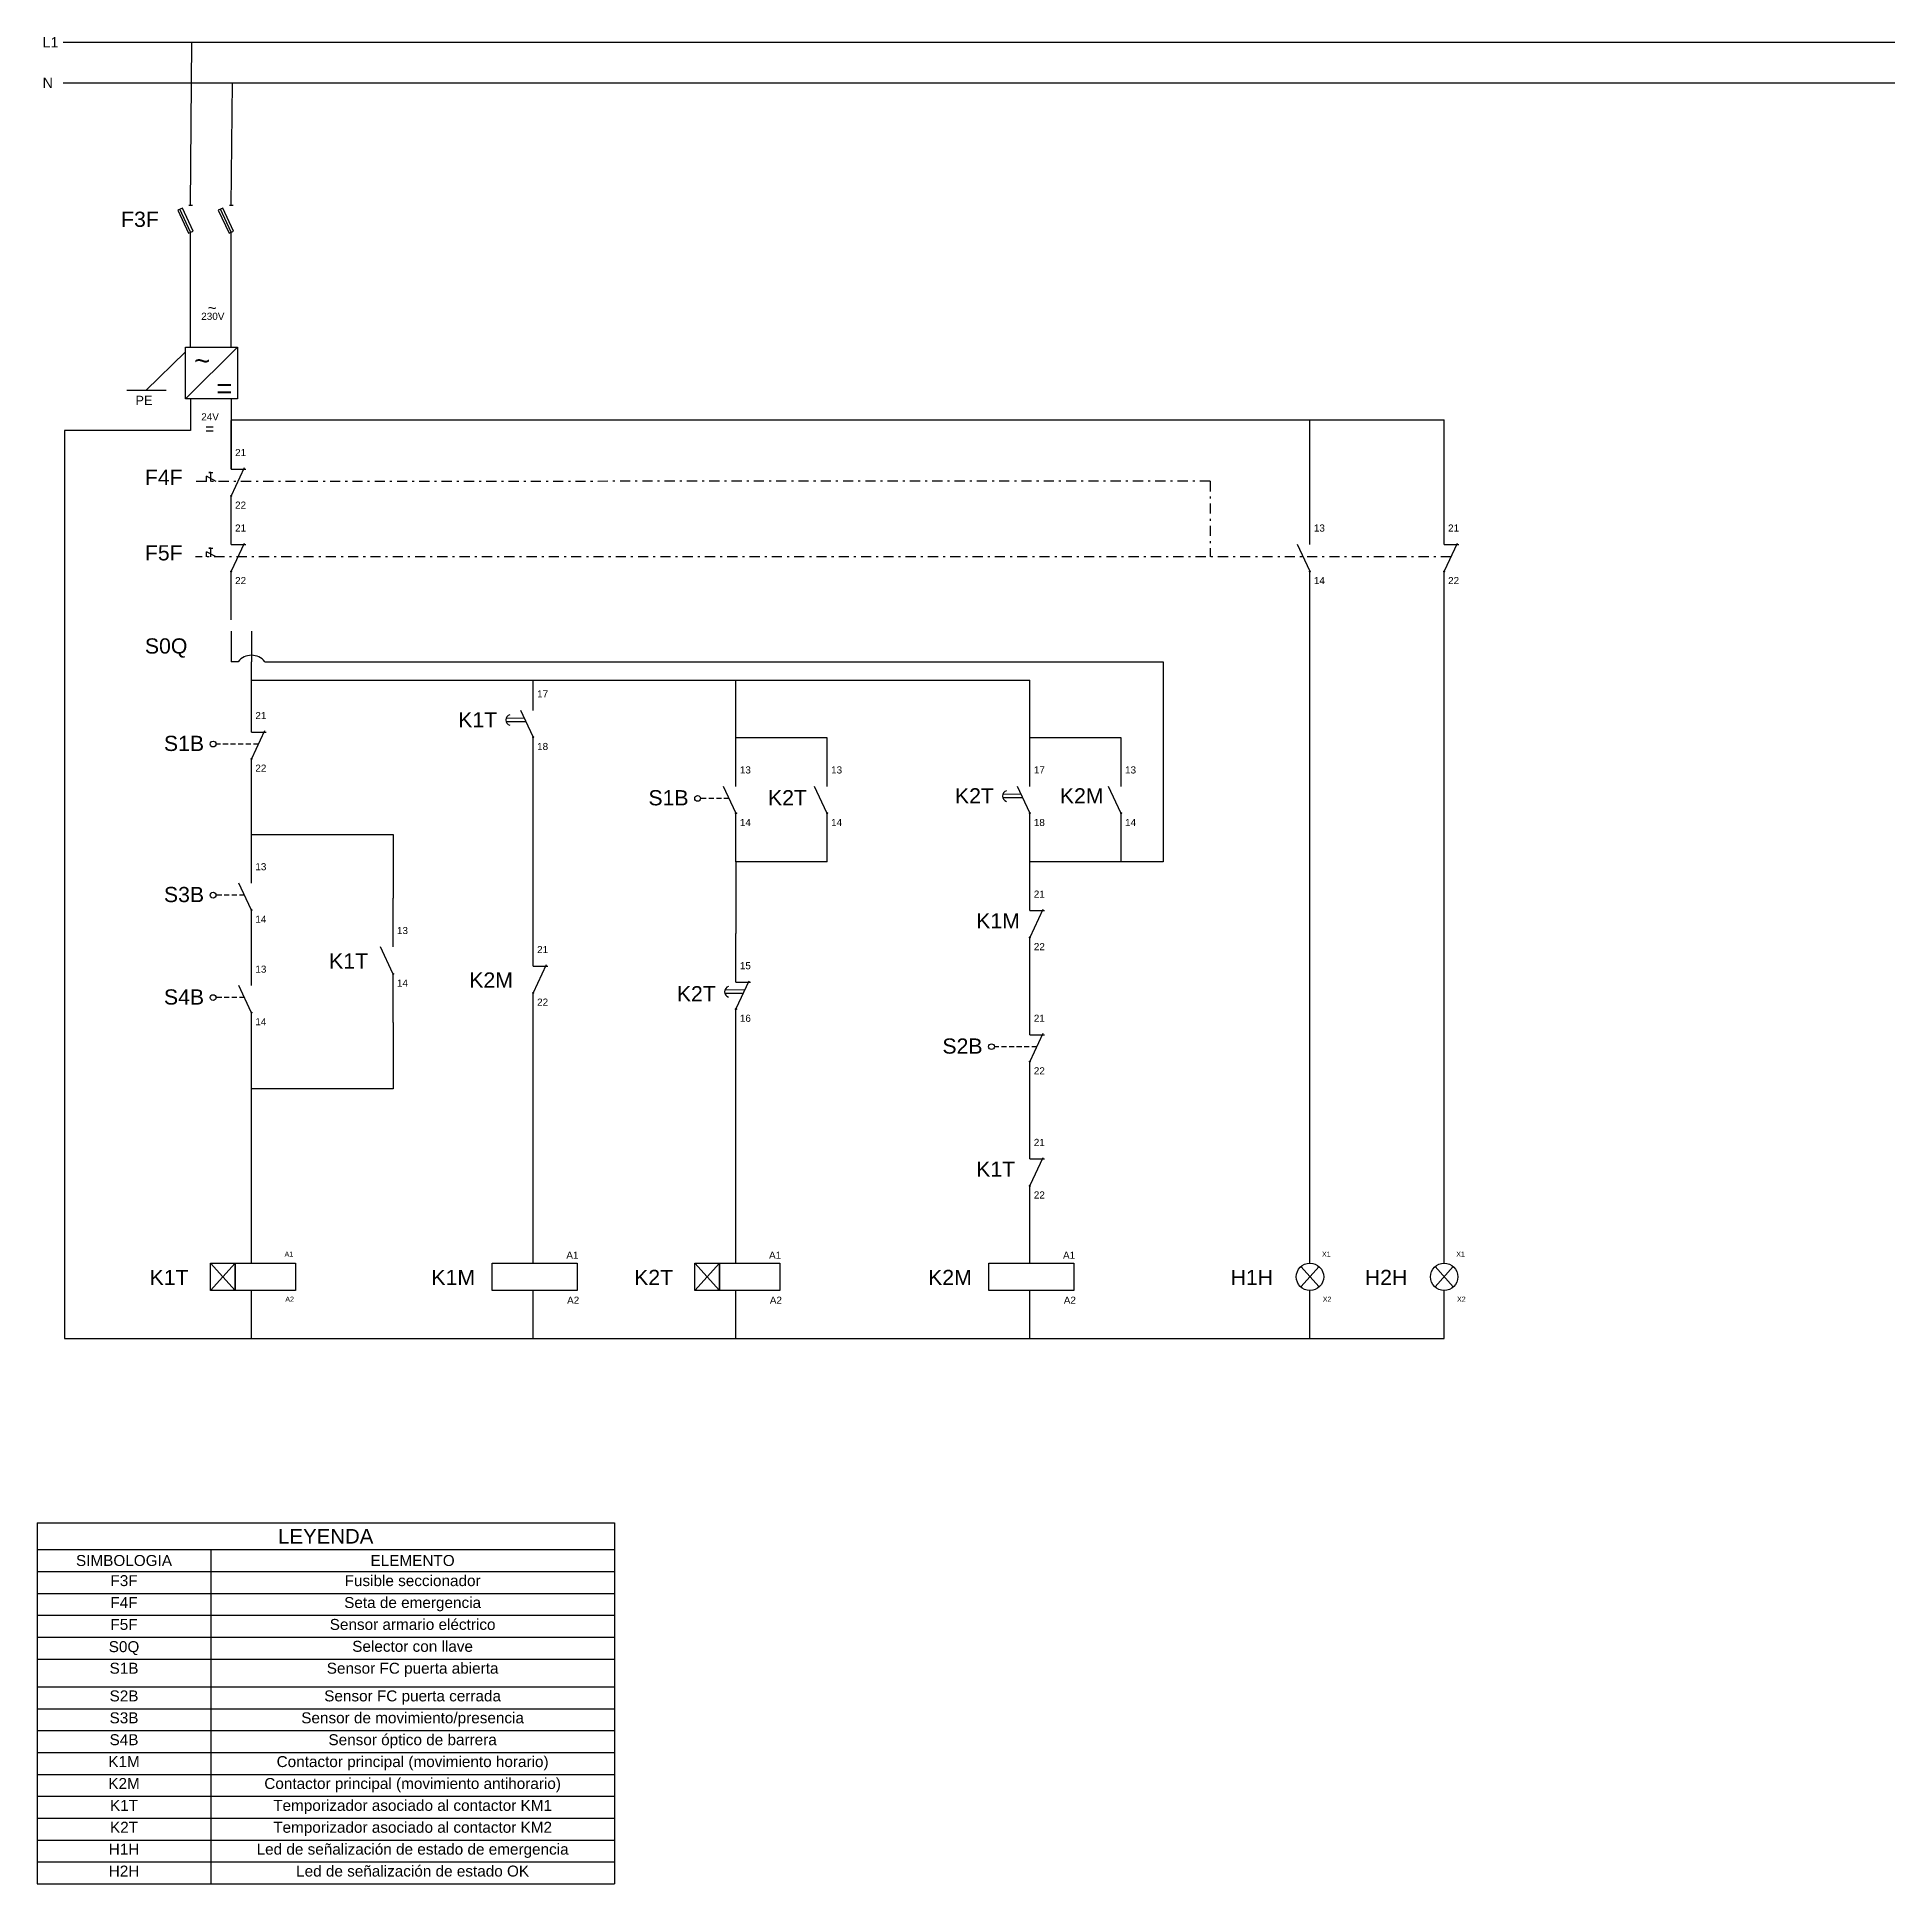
# Model space of a CAD drawing. Header units: millimetres. Extents: x 281.5 to 373.1, y 3054.6 to 3145.7.
import ezdxf

# ---------------------------------------------------------------- set-up
doc = ezdxf.new("R2010")
doc.units = ezdxf.units.MM
doc.linetypes.add('HIDDEN', pattern=[0.375, 0.25, -0.125])
doc.linetypes.add('STRICHPUNKT', pattern=[1, 0.5, -0.25, 0, -0.25])
doc.layers.add('SYMS', color=7, linetype='Continuous')
doc.styles.get("Standard").update_dxf_attribs({"font": 'arial.ttf'})

# ---------------------------------------------------------------- blocks, each defined once
blk = doc.blocks.new('*T31')
at = {"layer": 'SYMS', "color": 0, "linetype": 'ByBlock', "lineweight": -2, "transparency": 16777216}
for p, q in [((0, 0), (28.47, 0)), ((0, 0), (0, -17.806)), ((28.47, 0), (28.47, -17.806)), ((0, -1.32), (28.47, -1.32)), ((8.57, -1.32), (8.57, -17.806)), ((0, -2.4), (28.47, -2.4)), ((0, -3.48), (28.47, -3.48)), ((0, -4.56), (28.47, -4.56)), ((0, -5.64), (28.47, -5.64)), ((0, -6.72), (28.47, -6.72)), ((0, -8.086), (28.47, -8.086)), ((0, -9.166), (28.47, -9.166)), ((0, -10.246), (28.47, -10.246)), ((0, -11.326), (28.47, -11.326)), ((0, -12.406), (28.47, -12.406)), ((0, -13.486), (28.47, -13.486)), ((0, -14.566), (28.47, -14.566)), ((0, -15.646), (28.47, -15.646)), ((0, -16.726), (28.47, -16.726)), ((0, -17.806), (28.47, -17.806))]:
    blk.add_line(p, q, dxfattribs=at)
at = {"layer": 'SYMS', "color": 0, "transparency": 16777216}
for s, insert, char_height, width, attachment_point in [('LEYENDA', (14.235, -0.66), 0.72, 28.10961, 5), ('SIMBOLOGIA', (4.285, -1.86), 0.54, 8.20981, 5), ('ELEMENTO', (18.52, -1.86), 0.54, 19.5398, 5), ('F3F', (4.285, -2.58), 0.54, 8.20981, 2), ('Fusible seccionador', (18.52, -2.58), 0.54, 19.5398, 2), ('F4F', (4.285, -3.66), 0.54, 8.20981, 2), ('Seta de emergencia', (18.52, -3.66), 0.54, 19.5398, 2), ('F5F', (4.285, -4.74), 0.54, 8.20981, 2), ('Sensor armario eléctrico', (18.52, -4.74), 0.54, 19.5398, 2), ('S0Q', (4.285, -6.18), 0.54, 8.20981, 5), ('Selector con llave', (18.52, -5.82), 0.54, 19.5398, 2), ('S1B', (4.285, -6.9), 0.54, 8.20981, 2), ('Sensor FC puerta abierta', (18.52, -6.9), 0.54, 19.5398, 2), ('Sensor FC puerta cerrada', (18.52, -8.266), 0.54, 19.5398, 2), ('S2B', (4.285, -8.266), 0.54, 8.20981, 2), ('S3B', (4.285, -9.346), 0.54, 8.20981, 2), ('Sensor de movimiento/presencia', (18.52, -9.346), 0.54, 19.5398, 2), ('S4B', (4.285, -10.426), 0.54, 8.20981, 2), ('Sensor óptico de barrera', (18.52, -10.426), 0.54, 19.5398, 2), ('K1M', (4.285, -11.506), 0.54, 8.20981, 2), ('Contactor principal (movimiento horario)', (18.52, -11.506), 0.54, 19.5398, 2), ('K2M', (4.285, -12.586), 0.54, 8.20981, 2), ('Contactor principal (movimiento antihorario)', (18.52, -12.586), 0.54, 19.5398, 2), ('K1T', (4.285, -13.666), 0.54, 8.20981, 2), ('Temporizador asociado al contactor KM1', (18.52, -13.666), 0.54, 19.5398, 2), ('K2T', (4.285, -14.746), 0.54, 8.20981, 2), ('Temporizador asociado al contactor KM2', (18.52, -14.746), 0.54, 19.5398, 2), ('H1H', (4.285, -15.826), 0.54, 8.20981, 2), ('Led de señalización de estado de emergencia', (18.52, -15.826), 0.54, 19.5398, 2), ('H2H', (4.285, -16.906), 0.54, 8.20981, 2), ('Led de señalización de estado OK', (18.52, -16.906), 0.54, 19.5398, 2)]:
    blk.add_mtext(s, dxfattribs=dict(at, insert=insert, char_height=char_height, width=width, attachment_point=attachment_point))

msp = doc.modelspace()

# ---------------------------------------------------------------- linework, layer by layer
at = {"layer": 'SYMS'}
for p, q in [((282.761, 3145.441), (373.103, 3145.441)), ((289.044, 3137.398), (289.101, 3145.441)), ((282.761, 3143.441), (373.103, 3143.441)), ((291.044, 3137.398), (291.101, 3143.441)), ((289.044, 3136.071), (288.515, 3137.204)), ((289.044, 3137.398), (288.953, 3137.398)), ((289.134, 3137.398), (289.044, 3137.398)), ((291.044, 3136.071), (290.515, 3137.204)), ((291.044, 3137.398), (290.953, 3137.398)), ((291.134, 3137.398), (291.044, 3137.398)), ((289.044, 3130.41), (289.044, 3136.071)), ((291.044, 3130.41), (291.044, 3136.071)), ((288.794, 3130.174), (286.827, 3128.274)), ((288.794, 3127.85), (291.354, 3130.41)), ((287.84, 3128.274), (285.894, 3128.274)), ((289.044, 3127.85), (289.044, 3126.299)), ((291.044, 3127.85), (291.044, 3124.394)), ((291.044, 3126.821), (350.874, 3126.821)), ((291.044, 3124.394), (291.044, 3126.794)), ((344.254, 3120.67), (344.254, 3126.821)), ((350.874, 3120.67), (350.874, 3126.821)), ((282.819, 3126.299), (282.819, 3081.5)), ((289.044, 3126.299), (282.819, 3126.299)), ((289.819, 3123.785), (289.819, 3124.035)), ((290.301, 3123.785), (289.819, 3124.035)), ((290.043, 3124.219), (289.943, 3124.219)), ((289.943, 3124.219), (290.143, 3124.219)), ((290.043, 3123.786), (290.043, 3124.219)), ((291.044, 3124.394), (291.763, 3124.394)), ((291.054, 3123.09), (291.696, 3124.466)), ((291.044, 3120.67), (291.044, 3123.07)), ((291.044, 3120.67), (291.044, 3123.043)), ((289.819, 3120.061), (289.819, 3120.311)), ((290.301, 3120.061), (289.819, 3120.311)), ((290.043, 3120.494), (289.943, 3120.494)), ((289.943, 3120.494), (290.143, 3120.494)), ((290.043, 3120.062), (290.043, 3120.494)), ((291.044, 3120.67), (291.763, 3120.67)), ((291.054, 3119.366), (291.696, 3120.742)), ((344.243, 3119.366), (343.635, 3120.67)), ((350.874, 3120.67), (351.593, 3120.67)), ((350.884, 3119.366), (351.526, 3120.742)), ((291.044, 3116.946), (291.044, 3119.319)), ((344.254, 3116.946), (344.254, 3119.319)), ((350.874, 3116.946), (350.874, 3119.319)), ((291.044, 3116.388), (291.044, 3114.888)), ((292.044, 3116.388), (292.044, 3114.888)), ((344.254, 3085.224), (344.254, 3116.946)), ((350.874, 3085.224), (350.874, 3116.946)), ((291.385, 3114.888), (291.044, 3114.888)), ((292.044, 3111.419), (292.044, 3114.888)), ((292.702, 3114.888), (337.007, 3114.888)), ((337.007, 3114.888), (337.007, 3105.013)), ((292.044, 3113.977), (330.442, 3113.977)), ((305.942, 3112.488), (305.942, 3113.977)), ((315.942, 3111.137), (315.942, 3113.977)), ((330.442, 3108.737), (330.442, 3113.977)), ((305.507, 3112.092), (304.635, 3112.105)), ((305.587, 3111.922), (304.635, 3111.922)), ((305.931, 3111.184), (305.323, 3112.488)), ((292.044, 3111.419), (292.763, 3111.419)), ((292.054, 3110.114), (292.696, 3111.49)), ((305.942, 3108.764), (305.942, 3111.137)), ((315.942, 3108.737), (315.942, 3111.137)), ((320.442, 3111.137), (315.942, 3111.137)), ((320.442, 3108.737), (320.442, 3111.137)), ((334.942, 3111.137), (330.442, 3111.137)), ((334.942, 3108.737), (334.942, 3111.137)), ((292.044, 3107.694), (292.044, 3110.068)), ((305.942, 3099.877), (305.942, 3108.764)), ((315.931, 3107.433), (315.323, 3108.737)), ((320.431, 3107.433), (319.823, 3108.737)), ((330.007, 3108.341), (329.135, 3108.354)), ((330.087, 3108.171), (329.135, 3108.171)), ((330.431, 3107.433), (329.823, 3108.737)), ((334.931, 3107.433), (334.323, 3108.737)), ((292.044, 3103.964), (292.044, 3107.694)), ((315.942, 3105.013), (315.942, 3107.386)), ((320.442, 3105.013), (320.442, 3107.386)), ((330.442, 3105.013), (330.442, 3107.386)), ((334.942, 3105.013), (334.942, 3107.386)), ((292.044, 3103.964), (292.044, 3106.364)), ((292.044, 3106.364), (299.027, 3106.364)), ((299.027, 3106.364), (299.027, 3103.217)), ((320.442, 3105.013), (315.942, 3105.013)), ((315.942, 3105.013), (315.942, 3101.481)), ((337.007, 3105.013), (330.442, 3105.013)), ((330.442, 3102.613), (330.442, 3105.013)), ((292.033, 3102.66), (291.425, 3103.964)), ((292.033, 3102.66), (291.425, 3103.964)), ((292.044, 3098.91), (292.044, 3102.64)), ((299.027, 3100.817), (299.027, 3103.217)), ((330.442, 3102.613), (331.161, 3102.613)), ((330.452, 3101.309), (331.094, 3102.685)), ((292.044, 3098.91), (292.044, 3101.31)), ((299.016, 3099.513), (298.408, 3100.817)), ((315.942, 3099.081), (315.942, 3101.481)), ((330.442, 3098.889), (330.442, 3101.262)), ((305.942, 3099.877), (306.661, 3099.877)), ((305.952, 3098.573), (306.594, 3099.949)), ((299.027, 3097.093), (299.027, 3099.466)), ((315.942, 3099.081), (316.661, 3099.081)), ((315.952, 3097.777), (316.594, 3099.153)), ((292.033, 3097.606), (291.425, 3098.91)), ((292.033, 3097.606), (291.425, 3098.91)), ((305.942, 3087.624), (305.942, 3098.526)), ((316.375, 3098.685), (315.424, 3098.698)), ((316.296, 3098.515), (315.424, 3098.515)), ((330.442, 3096.489), (330.442, 3098.889)), ((292.044, 3095.186), (292.044, 3097.559)), ((292.044, 3093.821), (292.044, 3097.559)), ((315.942, 3087.624), (315.942, 3097.73)), ((299.027, 3097.093), (299.027, 3093.821)), ((330.442, 3096.489), (331.161, 3096.489)), ((330.452, 3095.185), (331.094, 3096.561)), ((330.442, 3092.765), (330.442, 3095.138)), ((292.044, 3085.224), (292.044, 3093.821)), ((299.027, 3093.821), (292.044, 3093.821)), ((330.442, 3090.365), (330.442, 3092.765)), ((330.442, 3090.365), (331.161, 3090.365)), ((330.452, 3089.06), (331.094, 3090.436)), ((330.442, 3086.64), (330.442, 3089.014)), ((305.942, 3085.224), (305.942, 3087.624)), ((315.942, 3085.224), (315.942, 3087.624)), ((330.442, 3085.224), (330.442, 3087.624)), ((290.02, 3083.873), (291.232, 3085.224)), ((291.232, 3083.873), (290.02, 3085.224)), ((291.232, 3083.873), (291.232, 3085.224)), ((291.232, 3085.224), (291.232, 3083.873)), ((313.918, 3083.873), (315.13, 3085.224)), ((315.13, 3083.873), (313.918, 3085.224)), ((315.13, 3083.873), (315.13, 3085.224)), ((315.13, 3085.224), (315.13, 3083.873)), ((343.802, 3084.046), (344.705, 3085.051)), ((344.705, 3084.046), (343.802, 3085.051)), ((350.422, 3084.046), (351.325, 3085.051)), ((351.325, 3084.046), (350.422, 3085.051)), ((292.044, 3081.5), (292.044, 3083.873)), ((305.942, 3081.5), (305.942, 3083.873)), ((315.942, 3081.5), (315.942, 3083.873)), ((330.442, 3081.5), (330.442, 3083.873)), ((344.254, 3081.5), (344.254, 3083.873)), ((350.874, 3081.5), (350.874, 3083.873)), ((282.819, 3081.5), (350.874, 3081.5))]:
    msp.add_line(p, q, dxfattribs=at)
at = {"layer": 'SYMS', "linetype": 'STRICHPUNKT'}
for p, q in [((339.323, 3123.792), (289.279, 3123.782)), ((339.323, 3123.792), (339.323, 3120.066)), ((351.211, 3120.068), (289.279, 3120.058))]:
    msp.add_line(p, q, dxfattribs=at)
at = {"layer": 'SYMS', "linetype": 'HIDDEN'}
for p, q in [((292.387, 3110.828), (290.292, 3110.828)), ((315.598, 3108.147), (314.19, 3108.147)), ((291.701, 3103.374), (290.292, 3103.374)), ((291.701, 3098.319), (290.292, 3098.319)), ((330.785, 3095.899), (328.69, 3095.899))]:
    msp.add_line(p, q, dxfattribs=at)
at = {"layer": 'SYMS'}
for points in [[(288.937, 3136.022), (289.163, 3136.127), (288.635, 3137.26), (288.408, 3137.155)], [(290.937, 3136.022), (291.163, 3136.127), (290.635, 3137.26), (290.408, 3137.155)], [(288.794, 3130.41), (291.354, 3130.41), (291.354, 3127.85), (288.794, 3127.85)], [(290.02, 3085.224), (294.215, 3085.224), (294.215, 3083.873), (290.02, 3083.873)], [(303.918, 3085.224), (308.112, 3085.224), (308.112, 3083.873), (303.918, 3083.873)], [(313.918, 3085.224), (318.112, 3085.224), (318.112, 3083.873), (313.918, 3083.873)], [(328.418, 3085.224), (332.612, 3085.224), (332.612, 3083.873), (328.418, 3083.873)]]:
    msp.add_lwpolyline(points, close=True, dxfattribs=at)
for centre, radius in [((291.044, 3123.068), 0.0246), ((291.044, 3119.343), 0.0246), ((344.254, 3119.343), 0.0246), ((350.874, 3119.343), 0.0246), ((290.15, 3110.828), 0.142), ((305.942, 3111.162), 0.0246), ((292.044, 3110.092), 0.0246), ((314.047, 3108.147), 0.142), ((315.942, 3107.411), 0.0246), ((320.442, 3107.411), 0.0246), ((330.442, 3107.411), 0.0246), ((334.942, 3107.411), 0.0246), ((290.15, 3103.374), 0.142), ((292.044, 3102.638), 0.0246), ((292.044, 3102.638), 0.0246), ((330.442, 3101.287), 0.0246), ((299.027, 3099.49), 0.0246), ((290.15, 3098.319), 0.142), ((305.942, 3098.551), 0.0246), ((292.044, 3097.583), 0.0246), ((292.044, 3097.583), 0.0246), ((315.942, 3097.755), 0.0246), ((328.547, 3095.899), 0.142), ((330.442, 3095.162), 0.0246), ((330.442, 3089.038), 0.0246), ((344.254, 3084.549), 0.676), ((350.874, 3084.549), 0.676)]:
    msp.add_circle(centre, radius, dxfattribs=at)
for centre, radius, start, end in [((292.044, 3114.368), 0.839, 38.32085, 141.67915), ((304.869, 3112.014), 0.276, 108.2872, 251.7128), ((329.369, 3108.263), 0.276, 108.2872, 251.7128), ((315.658, 3098.607), 0.276, 108.2872, 251.7128)]:
    msp.add_arc(centre, radius, start, end, dxfattribs=at)

# ---------------------------------------------------------------- block references
msp.add_blockref('*T31', (281.472, 3072.41))

# ---------------------------------------------------------------- texts
at = {"layer": 'SYMS', "attachment_point": 1}
for s, width, heights, insert, char_height in [('L1', 0.99397, [0.251], (281.742, 3145.696), 0.5), ('N', 0.99397, [0.251], (281.742, 3143.696), 0.5), ('F3F', 5.4544, [0], (285.612, 3137.087), 0.75), ('230V', 0.99397, [0.251], (289.567, 3132.101), 0.35), ('~', 1.39135, [0], (289.881, 3132.615), 0.54), ('~', 1.39135, [0], (289.22, 3130.226), 0.959), ('=', 1.39135, [0], (290.312, 3128.857), 0.959), ('PE', 0.99397, [0.251], (286.322, 3128.006), 0.45), ('24V', 0.99397, [0.251], (289.567, 3127.144), 0.35), ('=', 1.39135, [0], (289.766, 3126.65), 0.54), ('21', 0.99397, [0.251], (291.235, 3125.381), 0.35), ('F4F', 2.7014, [0], (286.787, 3124.361), 0.75), ('22', 0.99397, [0.251], (291.235, 3122.789), 0.35), ('21', 0.99397, [0.251], (291.235, 3121.657), 0.35), ('13', 0.99397, [0.251], (344.445, 3121.657), 0.35), ('21', 0.99397, [0.251], (351.065, 3121.657), 0.35), ('F5F', 2.7014, [0], (286.787, 3120.637), 0.75), ('22', 0.99397, [0.251], (291.235, 3119.065), 0.35), ('14', 0.99397, [0.251], (344.445, 3119.065), 0.35), ('22', 0.99397, [0.251], (351.065, 3119.065), 0.35), ('S0Q', 2.7014, [0], (286.787, 3116.04), 0.75), ('17', 0.99397, [0.251], (306.133, 3113.476), 0.35), ('21', 0.99397, [0.251], (292.235, 3112.406), 0.35), ('K1T', 2.7014, [0], (302.243, 3112.399), 0.75), ('S1B', 2.7014, [0], (287.726, 3111.235), 0.75), ('18', 0.99397, [0.251], (306.133, 3110.883), 0.35), ('22', 0.99397, [0.251], (292.235, 3109.814), 0.35), ('13', 0.99397, [0.251], (316.133, 3109.725), 0.35), ('13', 0.99397, [0.251], (320.633, 3109.725), 0.35), ('17', 0.99397, [0.251], (330.633, 3109.725), 0.35), ('13', 0.99397, [0.251], (335.133, 3109.725), 0.35), ('S1B', 2.7014, [0], (311.624, 3108.553), 0.75), ('K2T', 2.7014, [0], (317.522, 3108.553), 0.75), ('K2T', 2.7014, [0], (326.743, 3108.648), 0.75), ('K2M', 2.7014, [0], (331.918, 3108.648), 0.75), ('14', 0.99397, [0.251], (316.133, 3107.132), 0.35), ('14', 0.99397, [0.251], (320.633, 3107.132), 0.35), ('18', 0.99397, [0.251], (330.633, 3107.132), 0.35), ('14', 0.99397, [0.251], (335.133, 3107.132), 0.35), ('13', 0.99397, [0.251], (292.235, 3104.951), 0.35), ('S3B', 2.7014, [0], (287.726, 3103.78), 0.75), ('21', 0.99397, [0.251], (330.633, 3103.6), 0.35), ('14', 0.99397, [0.251], (292.235, 3102.359), 0.35), ('13', 0.99397, [0.251], (299.218, 3101.804), 0.35), ('K1M', 2.7014, [0], (327.792, 3102.482), 0.75), ('21', 0.99397, [0.251], (306.133, 3100.864), 0.35), ('22', 0.99397, [0.251], (330.633, 3101.008), 0.35), ('13', 0.99397, [0.251], (292.235, 3099.897), 0.35), ('K1T', 2.7014, [0], (295.871, 3100.502), 0.75), ('15', 0.99397, [0.251], (316.133, 3100.069), 0.35), ('14', 0.99397, [0.251], (299.218, 3099.212), 0.35), ('K2M', 2.7014, [0], (302.786, 3099.562), 0.75), ('S4B', 2.7014, [0], (287.726, 3098.726), 0.75), ('22', 0.99397, [0.251], (306.133, 3098.272), 0.35), ('K2T', 2.7014, [0], (313.024, 3098.885), 0.75), ('14', 0.99397, [0.251], (292.235, 3097.305), 0.35), ('16', 0.99397, [0.251], (316.133, 3097.476), 0.35), ('21', 0.99397, [0.251], (330.633, 3097.476), 0.35), ('S2B', 2.7014, [0], (326.124, 3096.305), 0.75), ('22', 0.99397, [0.251], (330.633, 3094.884), 0.35), ('21', 0.99397, [0.251], (330.633, 3091.352), 0.35), ('K1T', 2.7014, [0], (327.792, 3090.233), 0.75), ('22', 0.99397, [0.251], (330.633, 3088.76), 0.35), ('A1', 0.99397, [0.251], (293.676, 3085.79), 0.25), ('A1', 0.99397, [0.251], (307.574, 3085.79), 0.35), ('A1', 0.99397, [0.251], (317.574, 3085.79), 0.35), ('A1', 0.99397, [0.251], (332.074, 3085.79), 0.35), ('X1', 0.99397, [0.251], (344.848, 3085.79), 0.25), ('X1', 0.99397, [0.251], (351.468, 3085.79), 0.25), ('K1T', 2.7014, [0], (287.021, 3084.891), 0.75), ('K1M', 2.7014, [0], (300.919, 3084.891), 0.75), ('K2T', 2.7014, [0], (310.919, 3084.891), 0.75), ('K2M', 2.7014, [0], (325.419, 3084.891), 0.75), ('H1H', 2.7014, [0], (340.338, 3084.891), 0.75), ('H2H', 2.7014, [0], (346.958, 3084.891), 0.75), ('A2', 0.99397, [0.251], (293.714, 3083.568), 0.25), ('A2', 0.99397, [0.251], (307.612, 3083.568), 0.35), ('A2', 0.99397, [0.251], (317.612, 3083.568), 0.35), ('A2', 0.99397, [0.251], (332.112, 3083.568), 0.35), ('X2', 0.99397, [0.251], (344.887, 3083.568), 0.25), ('X2', 0.99397, [0.251], (351.507, 3083.568), 0.25)]:
    msp.add_mtext_dynamic_manual_height_columns(s, width=width, gutter_width=12.5, heights=heights, dxfattribs=dict(at, insert=insert, char_height=char_height))

doc.saveas('drawing.dxf')
